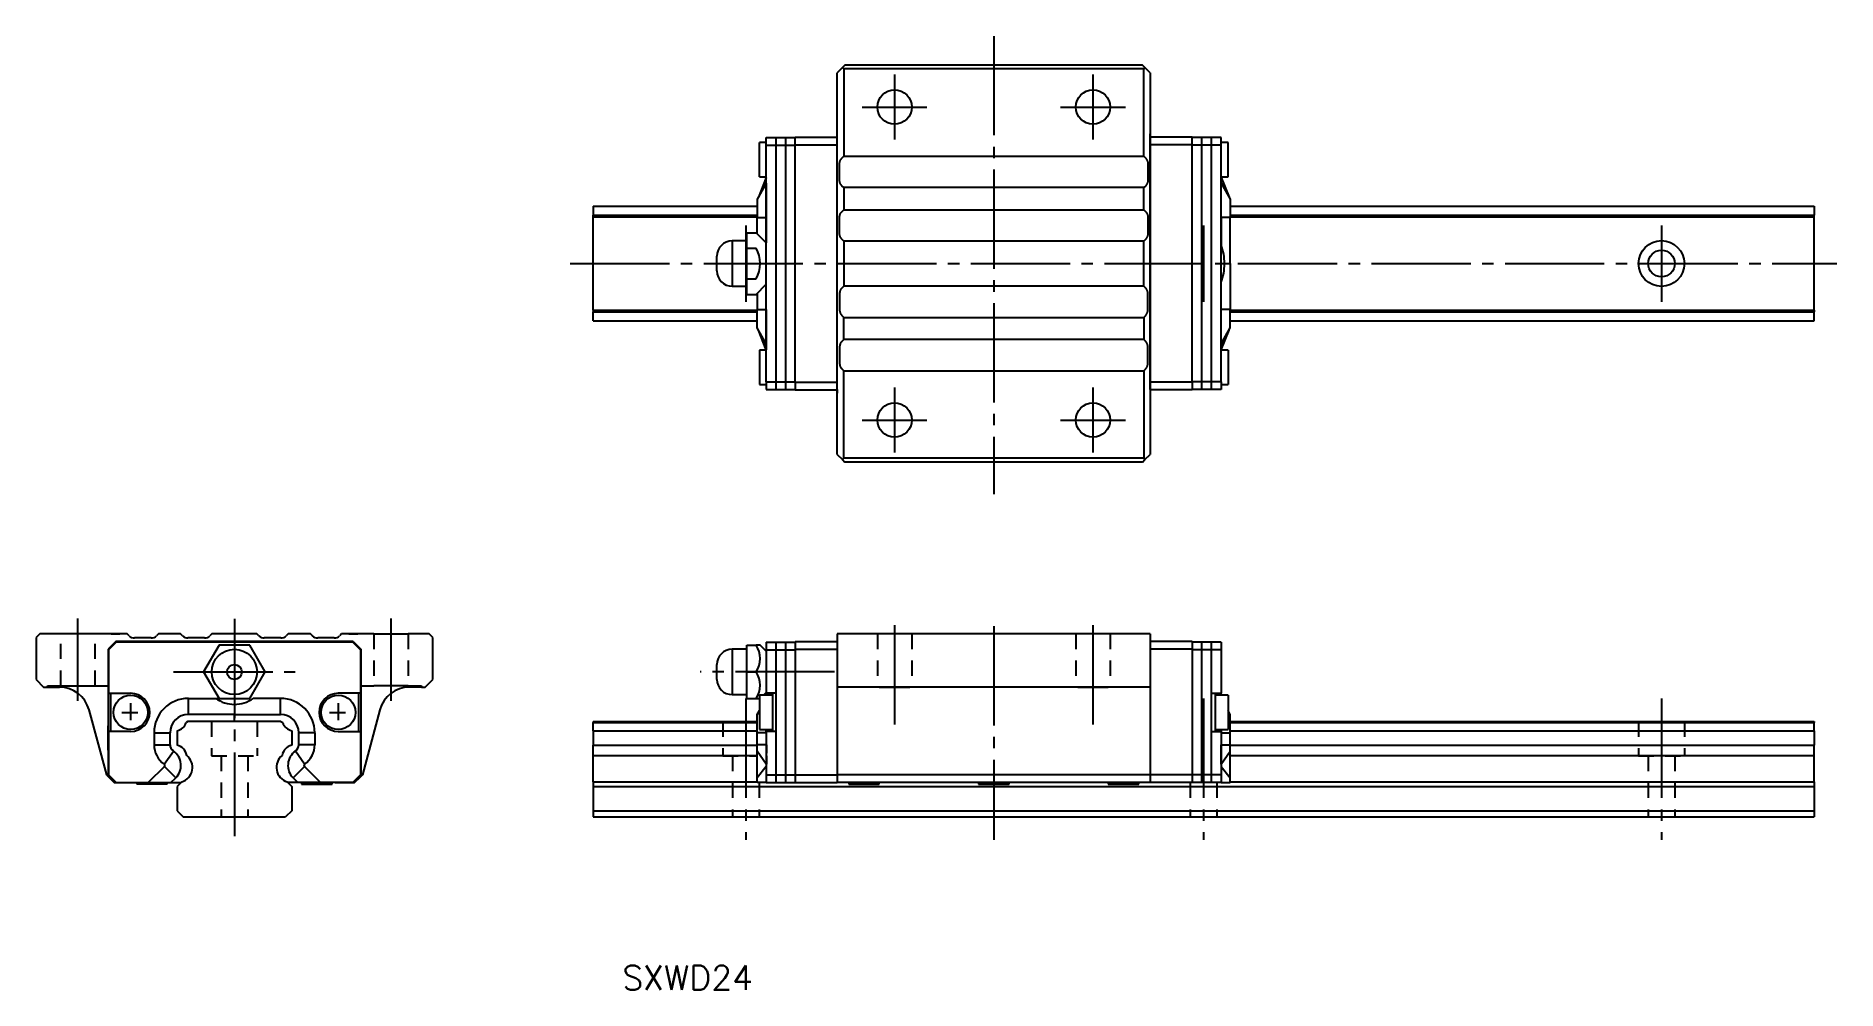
# Model space of a CAD drawing. Extents: x -21 to 215, y 874 to 999.
import ezdxf

# ---------------------------------------------------------------- set-up
doc = ezdxf.new("R2010")
doc.units = 0
doc.linetypes.add('CENTER', pattern=[17.5, 13, -1.5, 1.5, -1.5])
doc.linetypes.add('DASHED', pattern=[3.5, 2, -1.5])
doc.layers.get('0').update_dxf_attribs({"linetype": 'CONTINUOUS'})
doc.layers.add('CENTER', color=1, linetype='CENTER')
doc.styles.get("Standard").update_dxf_attribs({"font": 'txt.shx', "bigfont": '@extfont2.shx'})

msp = doc.modelspace()

# ---------------------------------------------------------------- linework, layer by layer
at = {"color": 7, "linetype": 'CONTINUOUS'}
for p, q in [((84.48, 994.5), (83.81, 993.83)), ((83.81, 943.83), (83.81, 993.83)), ((84.81, 994.83), (84.48, 994.5)), ((84.48, 994.5), (84.66, 994.33)), ((123.96, 994.33), (84.66, 994.33)), ((84.66, 994.33), (84.66, 982.88)), ((123.81, 994.83), (84.81, 994.83)), ((124.13, 994.5), (123.81, 994.83)), ((123.96, 994.33), (124.13, 994.5)), ((123.96, 982.88), (123.96, 994.33)), ((124.81, 993.83), (124.13, 994.5)), ((124.81, 993.83), (124.81, 943.83)), ((74.51, 984.68), (73.61, 984.68)), ((73.61, 980.18), (73.61, 984.68)), ((74.51, 984.33), (74.51, 985.33)), ((74.51, 985.33), (78.31, 985.33)), ((74.51, 953.33), (74.51, 984.33)), ((74.51, 984.33), (78.31, 984.33)), ((75.79, 952.33), (75.79, 985.33)), ((77.05, 952.33), (77.05, 985.33)), ((78.31, 985.38), (83.81, 985.38)), ((78.31, 984.38), (78.31, 985.38)), ((78.31, 984.38), (83.81, 984.38)), ((78.31, 979.48), (78.31, 984.38)), ((83.81, 985.33), (83.81, 985.83)), ((83.81, 976.63), (83.81, 985.43)), ((83.81, 952.33), (83.81, 985.33)), ((124.81, 985.33), (124.81, 985.83)), ((124.81, 985.43), (124.81, 976.63)), ((130.31, 985.38), (124.81, 985.38)), ((124.81, 952.33), (124.81, 985.33)), ((130.31, 984.38), (124.81, 984.38)), ((130.31, 984.38), (130.31, 985.38)), ((134.11, 985.33), (130.31, 985.33)), ((130.31, 953.28), (130.31, 984.38)), ((134.11, 984.33), (130.31, 984.33)), ((131.57, 952.33), (131.57, 985.33)), ((132.83, 952.33), (132.83, 985.33)), ((134.11, 984.33), (134.11, 985.33)), ((135.01, 984.68), (134.11, 984.68)), ((134.11, 953.33), (134.11, 984.33)), ((135.01, 980.18), (135.01, 984.68)), ((84.11, 982.01), (84.12, 982.06)), ((84.11, 981.96), (84.11, 982.01)), ((84.11, 981.91), (84.11, 981.96)), ((84.11, 979.74), (84.11, 981.91)), ((84.12, 982.06), (84.13, 982.11)), ((84.13, 982.11), (84.14, 982.16)), ((84.14, 982.16), (84.15, 982.2)), ((84.15, 982.2), (84.17, 982.25)), ((84.17, 982.25), (84.19, 982.3)), ((84.19, 982.3), (84.2, 982.34)), ((84.2, 982.34), (84.23, 982.38)), ((84.23, 982.38), (84.25, 982.43)), ((84.25, 982.43), (84.28, 982.47)), ((84.28, 982.47), (84.31, 982.51)), ((84.31, 982.51), (84.34, 982.55)), ((84.34, 982.55), (84.37, 982.58)), ((84.37, 982.58), (84.4, 982.62)), ((84.4, 982.62), (84.66, 982.88)), ((84.66, 982.88), (123.96, 982.88)), ((123.96, 982.88), (124.22, 982.62)), ((124.22, 982.62), (124.25, 982.58)), ((124.25, 982.58), (124.28, 982.55)), ((124.28, 982.55), (124.31, 982.51)), ((124.31, 982.51), (124.34, 982.47)), ((124.34, 982.47), (124.37, 982.43)), ((124.37, 982.43), (124.39, 982.38)), ((124.39, 982.38), (124.41, 982.34)), ((124.41, 982.34), (124.43, 982.3)), ((124.43, 982.3), (124.45, 982.25)), ((124.45, 982.25), (124.47, 982.2)), ((124.47, 982.2), (124.48, 982.16)), ((124.48, 982.16), (124.49, 982.11)), ((124.49, 982.11), (124.5, 982.06)), ((124.5, 982.06), (124.5, 982.01)), ((124.5, 982.01), (124.51, 981.96)), ((124.51, 981.96), (124.51, 981.91)), ((124.51, 981.91), (124.51, 979.74)), ((74.51, 980.11), (73.47, 977.53)), ((74.51, 980.11), (73.47, 977.53)), ((73.61, 980.18), (74.51, 980.18)), ((74.51, 980.11), (74.51, 980.11)), ((74.51, 979.36), (74.51, 980.11)), ((74.51, 979.36), (74.51, 980.11)), ((74.51, 980.11), (74.51, 980.11)), ((78.31, 978.29), (78.31, 979.48)), ((78.31, 978.29), (78.31, 979.48)), ((84.11, 979.69), (84.11, 979.74)), ((84.11, 979.64), (84.11, 979.69)), ((84.12, 979.59), (84.11, 979.64)), ((84.13, 979.55), (84.12, 979.59)), ((84.14, 979.5), (84.13, 979.55)), ((84.15, 979.45), (84.14, 979.5)), ((84.17, 979.4), (84.15, 979.45)), ((84.19, 979.36), (84.17, 979.4)), ((124.45, 979.4), (124.43, 979.36)), ((124.47, 979.45), (124.45, 979.4)), ((124.48, 979.5), (124.47, 979.45)), ((124.49, 979.55), (124.48, 979.5)), ((124.5, 979.59), (124.49, 979.55)), ((124.51, 979.69), (124.5, 979.64)), ((124.5, 979.64), (124.5, 979.59)), ((124.51, 979.74), (124.51, 979.69)), ((134.11, 980.18), (135.01, 980.18)), ((134.11, 980.11), (135.15, 977.53)), ((134.11, 979.36), (134.11, 980.11)), ((134.11, 980.11), (134.11, 980.11)), ((74.51, 979.36), (73.31, 977.26)), ((74.51, 979.36), (73.31, 977.26)), ((73.31, 977.26), (73.31, 974.86)), ((73.31, 977.26), (73.31, 974.86)), ((74.51, 979.36), (74.51, 979.36)), ((74.51, 979.36), (74.51, 979.36)), ((78.31, 953.28), (78.31, 978.29)), ((84.2, 979.31), (84.19, 979.36)), ((84.23, 979.27), (84.2, 979.31)), ((84.25, 979.23), (84.23, 979.27)), ((84.28, 979.19), (84.25, 979.23)), ((84.31, 979.15), (84.28, 979.19)), ((84.34, 979.11), (84.31, 979.15)), ((84.37, 979.07), (84.34, 979.11)), ((84.4, 979.03), (84.37, 979.07)), ((84.66, 978.78), (84.4, 979.03)), ((84.66, 978.78), (84.66, 975.88)), ((123.96, 978.78), (84.66, 978.78)), ((124.22, 979.03), (123.96, 978.78)), ((123.96, 975.88), (123.96, 978.78)), ((124.25, 979.07), (124.22, 979.03)), ((124.28, 979.11), (124.25, 979.07)), ((124.31, 979.15), (124.28, 979.11)), ((124.34, 979.19), (124.31, 979.15)), ((124.37, 979.23), (124.34, 979.19)), ((124.39, 979.27), (124.37, 979.23)), ((124.41, 979.31), (124.39, 979.27)), ((124.43, 979.36), (124.41, 979.31)), ((134.11, 979.36), (135.31, 977.26)), ((134.11, 979.36), (134.11, 979.36)), ((135.31, 977.26), (135.31, 974.86)), ((51.81, 976.33), (73.31, 976.33)), ((51.81, 976.33), (51.81, 975.15)), ((51.81, 975.15), (73.31, 975.15)), ((51.81, 974.93), (51.81, 975.15)), ((51.81, 974.93), (73.31, 974.93)), ((51.81, 962.73), (51.81, 974.93)), ((73.31, 972.73), (73.31, 974.86)), ((73.31, 974.86), (74.51, 974.86)), ((73.31, 972.73), (73.31, 974.86)), ((73.31, 974.86), (74.51, 974.86)), ((74.51, 974.86), (74.51, 974.86)), ((74.51, 974.86), (74.51, 974.86)), ((74.51, 974.86), (74.51, 972.32)), ((74.51, 974.86), (74.51, 972.32)), ((83.81, 961.03), (83.81, 976.63)), ((84.11, 975.01), (84.12, 975.06)), ((84.11, 974.96), (84.11, 975.01)), ((84.11, 974.91), (84.11, 974.96)), ((84.11, 972.74), (84.11, 974.91)), ((84.12, 975.06), (84.13, 975.11)), ((84.13, 975.11), (84.14, 975.16)), ((84.14, 975.16), (84.15, 975.2)), ((84.15, 975.2), (84.17, 975.25)), ((84.17, 975.25), (84.19, 975.3)), ((84.19, 975.3), (84.2, 975.34)), ((84.2, 975.34), (84.23, 975.38)), ((84.23, 975.38), (84.25, 975.43)), ((84.25, 975.43), (84.28, 975.47)), ((84.28, 975.47), (84.31, 975.51)), ((84.31, 975.51), (84.34, 975.55)), ((84.34, 975.55), (84.37, 975.58)), ((84.37, 975.58), (84.4, 975.62)), ((84.4, 975.62), (84.66, 975.88)), ((84.66, 975.88), (123.96, 975.88)), ((123.96, 975.88), (124.22, 975.62)), ((124.22, 975.62), (124.25, 975.58)), ((124.25, 975.58), (124.28, 975.55)), ((124.28, 975.55), (124.31, 975.51)), ((124.31, 975.51), (124.34, 975.47)), ((124.34, 975.47), (124.37, 975.43)), ((124.37, 975.43), (124.39, 975.38)), ((124.39, 975.38), (124.41, 975.34)), ((124.41, 975.34), (124.43, 975.3)), ((124.43, 975.3), (124.45, 975.25)), ((124.45, 975.25), (124.47, 975.2)), ((124.47, 975.2), (124.48, 975.16)), ((124.48, 975.16), (124.49, 975.11)), ((124.49, 975.11), (124.5, 975.06)), ((124.5, 975.06), (124.5, 975.01)), ((124.5, 975.01), (124.51, 974.96)), ((124.51, 974.96), (124.51, 974.91)), ((124.51, 974.91), (124.51, 972.74)), ((124.81, 976.63), (124.81, 952.23)), ((135.31, 974.86), (134.11, 974.86)), ((134.11, 974.86), (134.11, 974.86)), ((134.11, 974.86), (134.11, 972.32)), ((135.31, 976.33), (211.81, 976.33)), ((135.31, 975.15), (211.81, 975.15)), ((135.31, 974.93), (211.81, 974.93)), ((135.31, 968.83), (135.31, 974.86)), ((211.81, 976.33), (211.81, 975.15)), ((211.81, 974.93), (211.81, 975.15)), ((211.81, 962.73), (211.81, 974.93)), ((71.96, 972.87), (73.17, 972.87)), ((71.96, 970.85), (71.96, 972.87)), ((74.51, 971.53), (73.17, 972.87)), ((74.51, 972.32), (74.51, 971.53)), ((74.51, 972.32), (74.51, 971.53)), ((84.11, 972.69), (84.11, 972.74)), ((84.11, 972.64), (84.11, 972.69)), ((84.12, 972.59), (84.11, 972.64)), ((84.13, 972.55), (84.12, 972.59)), ((84.14, 972.5), (84.13, 972.55)), ((84.15, 972.45), (84.14, 972.5)), ((84.17, 972.4), (84.15, 972.45)), ((84.19, 972.36), (84.17, 972.4)), ((84.2, 972.31), (84.19, 972.36)), ((124.43, 972.36), (124.41, 972.31)), ((124.45, 972.4), (124.43, 972.36)), ((124.47, 972.45), (124.45, 972.4)), ((124.48, 972.5), (124.47, 972.45)), ((124.49, 972.55), (124.48, 972.5)), ((124.5, 972.59), (124.49, 972.55)), ((124.51, 972.69), (124.5, 972.64)), ((124.5, 972.64), (124.5, 972.59)), ((124.51, 972.74), (124.51, 972.69)), ((134.11, 972.32), (134.11, 971.28)), ((70.03, 971.8), (70.03, 965.86)), ((71.96, 971.8), (70.03, 971.8)), ((71.96, 966.81), (71.96, 970.85)), ((71.96, 970.85), (73.17, 970.85)), ((84.23, 972.27), (84.2, 972.31)), ((84.25, 972.23), (84.23, 972.27)), ((84.28, 972.19), (84.25, 972.23)), ((84.31, 972.15), (84.28, 972.19)), ((84.34, 972.11), (84.31, 972.15)), ((84.37, 972.07), (84.34, 972.11)), ((84.4, 972.03), (84.37, 972.07)), ((84.66, 971.78), (84.4, 972.03)), ((123.96, 971.78), (84.66, 971.78)), ((84.66, 971.78), (84.66, 965.88)), ((84.66, 970.87), (84.66, 966.78)), ((124.22, 972.03), (123.96, 971.78)), ((123.96, 965.88), (123.96, 971.78)), ((123.96, 966.78), (123.96, 970.87)), ((124.25, 972.07), (124.22, 972.03)), ((124.28, 972.11), (124.25, 972.07)), ((124.31, 972.15), (124.28, 972.11)), ((124.34, 972.19), (124.31, 972.15)), ((124.37, 972.23), (124.34, 972.19)), ((124.39, 972.27), (124.37, 972.23)), ((124.41, 972.31), (124.39, 972.27)), ((134.11, 971.28), (134.11, 971.28)), ((68.03, 967.86), (68.03, 969.8)), ((134.55, 968.83), (135.31, 968.83)), ((135.31, 968.83), (135.31, 962.8)), ((70.03, 965.86), (71.96, 965.86)), ((71.96, 964.79), (71.96, 966.81)), ((71.96, 966.81), (73.17, 966.81)), ((73.17, 964.79), (74.51, 966.13)), ((74.51, 965.33), (74.51, 966.13)), ((74.51, 962.8), (74.51, 965.33)), ((84.17, 965.25), (84.15, 965.2)), ((84.19, 965.3), (84.17, 965.25)), ((84.2, 965.34), (84.19, 965.3)), ((84.23, 965.38), (84.2, 965.34)), ((84.25, 965.43), (84.23, 965.38)), ((84.28, 965.47), (84.25, 965.43)), ((84.31, 965.51), (84.28, 965.47)), ((84.34, 965.55), (84.31, 965.51)), ((84.37, 965.58), (84.34, 965.55)), ((84.4, 965.62), (84.37, 965.58)), ((84.66, 965.88), (84.4, 965.62)), ((123.96, 965.88), (84.66, 965.88)), ((124.22, 965.62), (123.96, 965.88)), ((124.25, 965.58), (124.22, 965.62)), ((124.28, 965.55), (124.25, 965.58)), ((124.31, 965.51), (124.28, 965.55)), ((124.34, 965.47), (124.31, 965.51)), ((124.37, 965.43), (124.34, 965.47)), ((124.39, 965.38), (124.37, 965.43)), ((124.41, 965.34), (124.39, 965.38)), ((124.43, 965.3), (124.41, 965.34)), ((124.45, 965.25), (124.43, 965.3)), ((124.47, 965.2), (124.45, 965.25)), ((134.11, 966.37), (134.11, 966.37)), ((134.11, 965.33), (134.11, 966.37)), ((134.11, 962.8), (134.11, 965.33)), ((71.96, 964.79), (73.17, 964.79)), ((73.31, 964.93), (73.31, 962.8)), ((84.12, 965.06), (84.11, 965.01)), ((84.11, 965.01), (84.11, 964.96)), ((84.11, 964.96), (84.11, 964.91)), ((84.11, 964.91), (84.11, 962.74)), ((84.13, 965.11), (84.12, 965.06)), ((84.14, 965.16), (84.13, 965.11)), ((84.15, 965.2), (84.14, 965.16)), ((124.48, 965.16), (124.47, 965.2)), ((124.49, 965.11), (124.48, 965.16)), ((124.5, 965.06), (124.49, 965.11)), ((124.5, 965.01), (124.5, 965.06)), ((124.51, 964.96), (124.5, 965.01)), ((124.51, 964.91), (124.51, 964.96)), ((124.51, 962.74), (124.51, 964.91)), ((51.81, 962.73), (73.31, 962.73)), ((51.81, 962.73), (51.81, 962.5)), ((51.81, 962.5), (73.31, 962.5)), ((51.81, 961.33), (51.81, 962.5)), ((51.81, 961.33), (73.31, 961.33)), ((73.31, 962.8), (74.51, 962.8)), ((73.31, 960.4), (73.31, 962.8)), ((74.51, 962.8), (74.51, 962.8)), ((83.81, 952.23), (83.81, 961.03)), ((84.11, 962.74), (84.11, 962.69)), ((84.11, 962.69), (84.11, 962.64)), ((84.11, 962.64), (84.12, 962.59)), ((84.12, 962.59), (84.13, 962.55)), ((84.13, 962.55), (84.14, 962.5)), ((84.14, 962.5), (84.15, 962.45)), ((84.15, 962.45), (84.17, 962.4)), ((84.17, 962.4), (84.19, 962.36)), ((84.19, 962.36), (84.2, 962.31)), ((84.2, 962.31), (84.23, 962.27)), ((84.23, 962.27), (84.25, 962.23)), ((84.25, 962.23), (84.28, 962.19)), ((84.28, 962.19), (84.31, 962.15)), ((84.31, 962.15), (84.34, 962.11)), ((84.34, 962.11), (84.37, 962.07)), ((84.37, 962.07), (84.4, 962.03)), ((84.4, 962.03), (84.66, 961.78)), ((84.66, 958.88), (84.66, 961.78)), ((84.66, 961.78), (123.96, 961.78)), ((123.96, 961.78), (124.22, 962.03)), ((123.96, 961.78), (123.96, 958.88)), ((124.22, 962.03), (124.25, 962.07)), ((124.25, 962.07), (124.28, 962.11)), ((124.28, 962.11), (124.31, 962.15)), ((124.31, 962.15), (124.34, 962.19)), ((124.34, 962.19), (124.37, 962.23)), ((124.37, 962.23), (124.39, 962.27)), ((124.39, 962.27), (124.41, 962.31)), ((124.41, 962.31), (124.43, 962.36)), ((124.43, 962.36), (124.45, 962.4)), ((124.45, 962.4), (124.47, 962.45)), ((124.47, 962.45), (124.48, 962.5)), ((124.48, 962.5), (124.49, 962.55)), ((124.49, 962.55), (124.5, 962.59)), ((124.5, 962.64), (124.51, 962.69)), ((124.5, 962.59), (124.5, 962.64)), ((124.51, 962.69), (124.51, 962.74)), ((135.31, 962.8), (134.11, 962.8)), ((134.11, 962.8), (134.11, 962.8)), ((135.31, 960.4), (135.31, 962.8)), ((135.31, 962.73), (211.81, 962.73)), ((135.31, 962.5), (211.81, 962.5)), ((135.31, 961.33), (211.81, 961.33)), ((211.81, 962.73), (211.81, 962.5)), ((211.81, 961.33), (211.81, 962.5)), ((74.51, 958.3), (73.31, 960.4)), ((74.51, 957.54), (73.47, 960.12)), ((74.51, 958.3), (74.51, 957.54)), ((74.51, 958.3), (74.51, 958.3)), ((84.15, 958.2), (84.14, 958.16)), ((84.17, 958.25), (84.15, 958.2)), ((84.19, 958.3), (84.17, 958.25)), ((84.2, 958.34), (84.19, 958.3)), ((84.23, 958.38), (84.2, 958.34)), ((84.25, 958.43), (84.23, 958.38)), ((84.28, 958.47), (84.25, 958.43)), ((84.31, 958.51), (84.28, 958.47)), ((84.34, 958.55), (84.31, 958.51)), ((84.37, 958.58), (84.34, 958.55)), ((84.4, 958.62), (84.37, 958.58)), ((84.66, 958.88), (84.4, 958.62)), ((123.96, 958.88), (84.66, 958.88)), ((124.22, 958.62), (123.96, 958.88)), ((124.25, 958.58), (124.22, 958.62)), ((124.28, 958.55), (124.25, 958.58)), ((124.31, 958.51), (124.28, 958.55)), ((124.34, 958.47), (124.31, 958.51)), ((124.37, 958.43), (124.34, 958.47)), ((124.39, 958.38), (124.37, 958.43)), ((124.41, 958.34), (124.39, 958.38)), ((124.43, 958.3), (124.41, 958.34)), ((124.45, 958.25), (124.43, 958.3)), ((124.47, 958.2), (124.45, 958.25)), ((124.48, 958.16), (124.47, 958.2)), ((134.11, 958.3), (135.31, 960.4)), ((134.11, 957.54), (135.15, 960.12)), ((134.11, 958.3), (134.11, 957.54)), ((134.11, 958.3), (134.11, 958.3)), ((73.61, 957.48), (73.61, 952.98)), ((74.51, 957.48), (73.61, 957.48)), ((74.51, 957.54), (74.51, 957.54)), ((84.12, 958.06), (84.11, 958.01)), ((84.11, 958.01), (84.11, 957.96)), ((84.11, 957.96), (84.11, 957.91)), ((84.11, 957.91), (84.11, 955.74)), ((84.13, 958.11), (84.12, 958.06)), ((84.14, 958.16), (84.13, 958.11)), ((124.49, 958.11), (124.48, 958.16)), ((124.5, 958.06), (124.49, 958.11)), ((124.5, 958.01), (124.5, 958.06)), ((124.51, 957.96), (124.5, 958.01)), ((124.51, 957.91), (124.51, 957.96)), ((124.51, 955.74), (124.51, 957.91)), ((134.11, 957.54), (134.11, 957.54)), ((135.01, 957.48), (134.11, 957.48)), ((135.01, 957.48), (135.01, 952.98)), ((84.11, 955.74), (84.11, 955.69)), ((84.11, 955.69), (84.11, 955.64)), ((84.11, 955.64), (84.12, 955.59)), ((84.12, 955.59), (84.13, 955.55)), ((84.13, 955.55), (84.14, 955.5)), ((84.14, 955.5), (84.15, 955.45)), ((84.15, 955.45), (84.17, 955.4)), ((84.17, 955.4), (84.19, 955.36)), ((84.19, 955.36), (84.2, 955.31)), ((84.2, 955.31), (84.23, 955.27)), ((84.23, 955.27), (84.25, 955.23)), ((84.25, 955.23), (84.28, 955.19)), ((84.28, 955.19), (84.31, 955.15)), ((84.31, 955.15), (84.34, 955.11)), ((84.34, 955.11), (84.37, 955.07)), ((84.37, 955.07), (84.4, 955.03)), ((84.4, 955.03), (84.66, 954.78)), ((84.66, 954.78), (123.96, 954.78)), ((84.66, 943.33), (84.66, 954.78)), ((123.96, 954.78), (124.22, 955.03)), ((123.96, 954.78), (123.96, 943.33)), ((124.22, 955.03), (124.25, 955.07)), ((124.25, 955.07), (124.28, 955.11)), ((124.28, 955.11), (124.31, 955.15)), ((124.31, 955.15), (124.34, 955.19)), ((124.34, 955.19), (124.37, 955.23)), ((124.37, 955.23), (124.39, 955.27)), ((124.39, 955.27), (124.41, 955.31)), ((124.41, 955.31), (124.43, 955.36)), ((124.43, 955.36), (124.45, 955.4)), ((124.45, 955.4), (124.47, 955.45)), ((124.47, 955.45), (124.48, 955.5)), ((124.48, 955.5), (124.49, 955.55)), ((124.49, 955.55), (124.5, 955.59)), ((124.5, 955.64), (124.51, 955.69)), ((124.5, 955.59), (124.5, 955.64)), ((124.51, 955.69), (124.51, 955.74)), ((73.61, 952.98), (74.51, 952.98)), ((74.51, 953.33), (74.51, 952.33)), ((74.51, 953.33), (78.31, 953.33)), ((74.51, 952.33), (78.31, 952.33)), ((78.31, 953.28), (83.81, 953.28)), ((78.31, 953.28), (78.31, 952.28)), ((78.31, 952.28), (83.81, 952.28)), ((83.81, 952.33), (83.81, 951.83)), ((130.31, 953.28), (124.81, 953.28)), ((124.81, 952.33), (124.81, 951.83)), ((130.31, 952.28), (124.81, 952.28)), ((134.11, 953.33), (130.31, 953.33)), ((130.31, 953.28), (130.31, 952.28)), ((134.11, 952.33), (130.31, 952.33)), ((134.11, 953.33), (134.11, 952.33)), ((134.11, 952.98), (135.01, 952.98)), ((83.81, 943.83), (84.48, 943.15)), ((84.48, 943.15), (84.66, 943.33)), ((84.48, 943.15), (84.81, 942.83)), ((123.96, 943.33), (84.66, 943.33)), ((123.81, 942.83), (84.81, 942.83)), ((123.81, 942.83), (124.13, 943.15)), ((123.96, 943.33), (124.13, 943.15)), ((124.13, 943.15), (124.81, 943.83)), ((-20.69, 920.33), (-21.19, 919.83)), ((-20.69, 920.33), (-21.19, 919.83)), ((-21.19, 919.83), (-21.19, 914.33)), ((-17.94, 920.33), (-20.69, 920.33)), ((-17.94, 920.33), (-20.69, 920.33)), ((-13.44, 920.33), (-17.94, 920.33)), ((-13.44, 920.33), (-17.94, 920.33)), ((-9.24, 920.33), (-13.44, 920.33)), ((-10.74, 919.33), (-11.74, 918.33)), ((-11.74, 918.33), (-11.74, 908.28)), ((-10.69, 919.23), (-11.69, 918.23)), ((-11.69, 918.23), (-11.69, 912.53)), ((-11.34, 920.33), (-10.19, 920.33)), ((-11.34, 920.33), (-10.19, 920.33)), ((-5.84, 919.33), (-10.74, 919.33)), ((20.31, 919.23), (-10.69, 919.23)), ((-8.98, 920.07), (-9.24, 920.33)), ((-6.11, 919.78), (-8.28, 919.78)), ((-5.84, 919.33), (-5.9, 919.23)), ((-4.66, 919.33), (-5.84, 919.33)), ((-4.66, 919.33), (-5.84, 919.33)), ((-5.14, 920.33), (-5.4, 920.07)), ((-2.24, 920.33), (-5.14, 920.33)), ((-4.72, 919.23), (-4.66, 919.33)), ((20.36, 919.33), (-4.66, 919.33)), ((-1.98, 920.07), (-2.24, 920.33)), ((0.89, 919.78), (-1.28, 919.78)), ((2.79, 918.83), (0.77, 915.33)), ((1.86, 920.33), (1.6, 920.07)), ((7.76, 920.33), (1.86, 920.33)), ((6.85, 920.33), (2.77, 920.33)), ((6.83, 918.83), (2.79, 918.83)), ((8.85, 915.33), (6.83, 918.83)), ((8.02, 920.07), (7.76, 920.33)), ((10.89, 919.78), (8.72, 919.78)), ((11.86, 920.33), (11.6, 920.07)), ((14.76, 920.33), (11.86, 920.33)), ((15.02, 920.07), (14.76, 920.33)), ((17.89, 919.78), (15.72, 919.78)), ((18.86, 920.33), (18.6, 920.07)), ((23.06, 920.33), (18.86, 920.33)), ((19.81, 920.33), (20.96, 920.33)), ((19.81, 920.33), (20.96, 920.33)), ((20.31, 919.23), (21.31, 918.23)), ((20.36, 919.33), (21.36, 918.33)), ((21.31, 918.23), (21.31, 912.53)), ((21.36, 918.33), (21.36, 901.83)), ((23.06, 920.33), (27.56, 920.33)), ((23.06, 920.33), (27.56, 920.33)), ((30.31, 920.33), (27.56, 920.33)), ((30.31, 920.33), (27.56, 920.33)), ((30.81, 919.83), (30.31, 920.33)), ((30.81, 919.83), (30.31, 920.33)), ((30.81, 914.33), (30.81, 919.83)), ((71.96, 918.3), (70.03, 918.3)), ((70.03, 918.3), (70.03, 915.33)), ((71.96, 918.83), (73.17, 918.83)), ((71.96, 915.33), (71.96, 918.83)), ((73.71, 918.83), (73.17, 918.83)), ((74.51, 918.03), (73.71, 918.83)), ((74.51, 919.23), (78.31, 919.23)), ((74.51, 919.23), (74.51, 918.23)), ((74.51, 918.23), (74.51, 912.53)), ((74.51, 918.23), (78.31, 918.23)), ((75.79, 900.83), (75.79, 919.23)), ((77.05, 900.83), (77.05, 919.23)), ((78.31, 919.33), (83.81, 919.33)), ((78.31, 919.33), (78.31, 918.33)), ((78.31, 918.33), (83.81, 918.33)), ((78.31, 918.33), (78.31, 901.83)), ((124.81, 920.33), (83.81, 920.33)), ((83.81, 920.33), (83.81, 919.83)), ((83.81, 919.83), (83.81, 913.33)), ((124.81, 920.33), (124.81, 919.83)), ((124.81, 919.83), (124.81, 913.33)), ((130.31, 919.33), (124.81, 919.33)), ((130.31, 918.33), (124.81, 918.33)), ((130.31, 919.33), (130.31, 918.33)), ((134.11, 919.23), (130.31, 919.23)), ((130.31, 918.33), (130.31, 901.83)), ((134.11, 918.23), (130.31, 918.23)), ((131.57, 900.83), (131.57, 919.23)), ((132.83, 900.83), (132.83, 919.23)), ((134.11, 919.23), (134.11, 918.23)), ((134.11, 918.23), (134.11, 912.53)), ((68.03, 915.33), (68.03, 916.3)), ((-21.19, 914.33), (-20.19, 913.33)), ((-20.19, 913.33), (-19.69, 913.33)), ((-19.69, 913.33), (-19.69, 913.53)), ((-19.69, 913.53), (-17.94, 913.53)), ((-19.69, 913.33), (-18.11, 913.33)), ((-17.94, 913.53), (-13.44, 913.53)), ((-13.44, 913.53), (-11.69, 913.53)), ((0.77, 915.33), (2.79, 911.83)), ((6.83, 911.83), (8.85, 915.33)), ((21.31, 913.53), (23.06, 913.53)), ((27.56, 913.53), (23.06, 913.53)), ((27.56, 913.53), (29.31, 913.53)), ((29.31, 913.33), (27.73, 913.33)), ((29.31, 913.53), (29.31, 913.33)), ((29.31, 913.33), (29.81, 913.33)), ((29.81, 913.33), (30.81, 914.33)), ((68.03, 914.36), (68.03, 915.33)), ((70.03, 915.33), (70.03, 912.36)), ((71.96, 915.33), (73.17, 915.33)), ((71.96, 911.83), (71.96, 915.33)), ((83.81, 913.33), (83.81, 901.83)), ((124.81, 913.33), (83.81, 913.33)), ((89.31, 913.33), (93.31, 913.33)), ((115.31, 913.33), (119.31, 913.33)), ((124.81, 913.33), (124.81, 901.83)), ((-11.69, 912.53), (-8.79, 912.53)), ((-11.44, 912.53), (-11.44, 907.53)), ((-8.79, 911.23), (-8.79, 909.03)), ((-1.22, 911.86), (2.36, 911.86)), ((-1.22, 911.86), (2.36, 911.86)), ((-1.22, 909.76), (-1.22, 911.86)), ((-1.22, 909.76), (-1.22, 911.86)), ((2.36, 911.86), (2.77, 911.86)), ((2.79, 911.83), (6.83, 911.83)), ((4.81, 911.83), (4.81, 911.08)), ((4.81, 911.08), (4.81, 909.76)), ((4.81, 911.08), (4.81, 911.08)), ((4.81, 911.08), (4.81, 909.76)), ((10.84, 911.86), (7.26, 911.86)), ((10.84, 909.76), (10.84, 911.86)), ((21.31, 912.53), (18.41, 912.53)), ((18.41, 911.23), (18.41, 909.03)), ((21.06, 912.53), (21.06, 907.53)), ((70.03, 912.36), (71.96, 912.36)), ((71.96, 911.83), (73.17, 911.83)), ((73.17, 911.83), (73.61, 911.83)), ((73.61, 912.28), (73.61, 907.78)), ((75.31, 912.28), (73.61, 912.28)), ((74.16, 912.28), (74.51, 912.63)), ((74.51, 912.28), (74.51, 912.53)), ((75.79, 912.53), (74.51, 912.53)), ((75.31, 912.53), (75.31, 907.53)), ((132.83, 912.53), (134.11, 912.53)), ((133.31, 912.53), (133.31, 907.53)), ((135.01, 912.28), (133.31, 912.28)), ((134.11, 912.28), (134.11, 912.53)), ((135.01, 912.28), (135.01, 907.78)), ((-14.25, 910.36), (-11.97, 901.85)), ((-9.94, 910.03), (-7.84, 910.03)), ((-1.29, 908.83), (-1.52, 908.7)), ((10.91, 908.83), (-1.29, 908.83)), ((4.81, 909.76), (-1.22, 909.76)), ((4.81, 909.76), (-1.22, 909.76)), ((4.81, 909.76), (10.84, 909.76)), ((4.81, 908.83), (4.81, 909.76)), ((10.91, 908.83), (11.13, 908.7)), ((17.26, 910.03), (19.36, 910.03)), ((23.86, 910.36), (21.58, 901.85)), ((23.86, 910.36), (21.58, 901.85)), ((51.81, 908.83), (73.31, 908.83)), ((51.81, 908.83), (51.81, 908.7)), ((51.81, 908.7), (73.31, 908.7)), ((51.81, 907.61), (51.81, 908.7)), ((73.31, 909.76), (73.61, 910.28)), ((73.31, 907.36), (73.31, 909.76)), ((135.31, 909.76), (135.01, 910.28)), ((135.31, 907.36), (135.31, 909.76)), ((135.31, 908.83), (211.81, 908.83)), ((135.31, 908.7), (211.81, 908.7)), ((211.81, 908.83), (211.81, 908.7)), ((211.81, 907.61), (211.81, 908.7)), ((-11.74, 905.08), (-11.74, 908.28)), ((-11.74, 908.28), (-11.74, 905.08)), ((-11.69, 907.53), (-11.69, 901.83)), ((-8.79, 907.53), (-11.69, 907.53)), ((-5.72, 907.36), (-3.62, 907.36)), ((-5.72, 907.36), (-3.62, 907.36)), ((-5.72, 907.36), (-5.72, 905.8)), ((-5.72, 907.36), (-5.72, 905.8)), ((-3.62, 905.8), (-3.62, 907.36)), ((-3.62, 905.8), (-3.62, 907.36)), ((-2.69, 907.61), (-2.69, 905.74)), ((12.31, 907.61), (12.31, 905.74)), ((15.34, 907.36), (13.24, 907.36)), ((13.24, 905.8), (13.24, 907.36)), ((15.34, 907.36), (15.34, 905.8)), ((18.41, 907.53), (21.31, 907.53)), ((21.31, 907.53), (21.31, 901.83)), ((51.81, 907.61), (73.31, 907.61)), ((51.81, 907.61), (51.81, 905.74)), ((73.31, 905.8), (73.31, 907.36)), ((74.51, 907.36), (73.31, 907.36)), ((73.61, 907.78), (75.31, 907.78)), ((74.51, 907.78), (74.51, 907.57)), ((74.51, 907.53), (74.51, 907.78)), ((74.51, 907.57), (74.51, 907.36)), ((74.51, 907.53), (74.51, 901.83)), ((75.79, 907.53), (74.51, 907.53)), ((74.51, 907.36), (74.51, 905.8)), ((74.51, 907.36), (74.51, 907.36)), ((132.83, 907.53), (134.11, 907.53)), ((133.31, 907.78), (135.01, 907.78)), ((134.11, 907.78), (134.11, 907.57)), ((134.11, 907.53), (134.11, 907.78)), ((134.11, 907.57), (134.11, 907.36)), ((134.11, 907.53), (134.11, 901.83)), ((134.11, 907.36), (135.31, 907.36)), ((134.11, 907.36), (134.11, 905.8)), ((134.11, 907.36), (134.11, 907.36)), ((135.31, 907.61), (211.81, 907.61)), ((135.31, 905.8), (135.31, 907.36)), ((211.81, 907.61), (211.81, 905.74)), ((-11.69, 905.08), (-11.74, 905.08)), ((-11.74, 905.08), (-11.74, 901.83)), ((-5.72, 905.8), (-3.62, 905.8)), ((-5.72, 905.8), (-3.62, 905.8)), ((-4.39, 903.25), (-3.19, 904.97)), ((-4.39, 903.25), (-3.19, 904.97)), ((14.01, 903.25), (12.81, 904.97)), ((15.34, 905.8), (13.24, 905.8)), ((51.81, 905.74), (73.31, 905.74)), ((51.81, 904.39), (51.81, 905.74)), ((51.81, 904.39), (73.31, 904.39)), ((51.81, 900.92), (51.81, 904.39)), ((74.51, 905.8), (73.31, 905.8)), ((73.31, 904.97), (73.31, 905.8)), ((73.31, 901.46), (73.31, 904.97)), ((74.51, 903.25), (73.31, 904.97)), ((74.51, 905.8), (74.51, 905.8)), ((134.11, 905.8), (134.11, 905.8)), ((134.11, 905.8), (135.31, 905.8)), ((134.11, 903.25), (135.31, 904.97)), ((135.31, 904.97), (135.31, 905.8)), ((135.31, 905.74), (211.81, 905.74)), ((135.31, 901.46), (135.31, 904.97)), ((135.31, 904.39), (211.81, 904.39)), ((211.81, 904.39), (211.81, 905.74)), ((211.81, 900.92), (211.81, 904.39)), ((-11.97, 901.85), (-11.69, 901.58)), ((-11.94, 901.83), (-10.94, 900.83)), ((-11.74, 901.83), (-10.74, 900.83)), ((-11.69, 901.83), (-10.69, 900.83)), ((-11.69, 901.58), (-10.94, 900.83)), ((-4.36, 902.94), (-6.48, 900.83)), ((-4.36, 902.94), (-6.48, 900.83)), ((-4.36, 902.94), (-2.88, 901.46)), ((-4.36, 902.94), (-2.88, 901.46)), ((13.98, 902.94), (12.49, 901.46)), ((13.98, 902.94), (16.09, 900.83)), ((21.31, 901.83), (20.31, 900.83)), ((21.36, 901.83), (20.36, 900.83)), ((21.56, 901.83), (20.56, 900.83)), ((20.56, 900.83), (21.31, 901.58)), ((20.56, 900.83), (21.31, 901.58)), ((21.58, 901.85), (21.31, 901.58)), ((74.51, 902.94), (73.31, 901.46)), ((74.51, 903.25), (74.51, 903.25)), ((74.51, 902.94), (74.51, 902.94)), ((74.51, 902.94), (74.51, 900.83)), ((74.51, 901.83), (78.31, 901.83)), ((74.51, 901.83), (74.51, 900.83)), ((78.31, 901.83), (83.81, 901.83)), ((78.31, 901.83), (78.31, 900.83)), ((124.81, 901.83), (83.81, 901.83)), ((83.81, 901.83), (83.81, 900.83)), ((130.31, 901.83), (124.81, 901.83)), ((124.81, 901.83), (124.81, 900.83)), ((134.11, 901.83), (130.31, 901.83)), ((130.31, 901.83), (130.31, 900.83)), ((134.11, 903.25), (134.11, 903.25)), ((134.11, 902.94), (134.11, 902.94)), ((134.11, 902.94), (135.31, 901.46)), ((134.11, 902.94), (134.11, 900.83)), ((134.11, 901.83), (134.11, 900.83)), ((-10.94, 900.83), (-10.74, 900.83)), ((-10.74, 900.83), (-10.69, 900.83)), ((-10.69, 900.83), (-6.48, 900.83)), ((-7.99, 900.83), (-7.99, 900.63)), ((-3.99, 900.63), (-7.99, 900.63)), ((-6.48, 900.83), (-3.51, 900.83)), ((-6.48, 900.83), (-3.51, 900.83)), ((-3.99, 900.63), (-3.99, 900.83)), ((-3.51, 900.83), (-2.88, 901.46)), ((-3.51, 900.83), (-2.88, 901.46)), ((-3.51, 900.83), (-2.19, 900.83)), ((-3.51, 900.83), (-2.19, 900.83)), ((-2.1, 900.92), (-2.69, 900.33)), ((-2.69, 900.33), (-2.69, 897.13)), ((11.72, 900.92), (12.31, 900.33)), ((13.12, 900.83), (11.81, 900.83)), ((12.31, 900.33), (12.31, 897.13)), ((13.12, 900.83), (12.49, 901.46)), ((16.09, 900.83), (13.12, 900.83)), ((13.61, 900.83), (13.61, 900.63)), ((13.61, 900.63), (17.61, 900.63)), ((20.31, 900.83), (16.09, 900.83)), ((17.61, 900.63), (17.61, 900.83)), ((18.01, 900.83), (20.56, 900.83)), ((20.36, 900.83), (20.31, 900.83)), ((20.56, 900.83), (20.36, 900.83)), ((51.81, 900.92), (73.31, 900.92)), ((51.81, 900.92), (51.81, 900.33)), ((51.81, 900.33), (211.81, 900.33)), ((51.81, 900.33), (51.81, 897.13)), ((73.31, 900.83), (73.31, 901.46)), ((74.51, 900.83), (73.31, 900.83)), ((74.51, 900.83), (74.51, 900.83)), ((74.51, 900.83), (78.31, 900.83)), ((78.31, 900.83), (83.81, 900.83)), ((124.81, 900.83), (83.81, 900.83)), ((85.31, 900.83), (85.31, 900.63)), ((85.31, 900.63), (89.31, 900.63)), ((89.31, 900.63), (89.31, 900.83)), ((102.31, 900.83), (102.31, 900.63)), ((102.31, 900.63), (106.31, 900.63)), ((106.31, 900.63), (106.31, 900.83)), ((119.31, 900.83), (119.31, 900.63)), ((119.31, 900.63), (123.31, 900.63)), ((123.31, 900.63), (123.31, 900.83)), ((130.31, 900.83), (124.81, 900.83)), ((134.11, 900.83), (130.31, 900.83)), ((134.11, 900.83), (134.11, 900.83)), ((134.11, 900.83), (135.31, 900.83)), ((135.31, 900.83), (135.31, 901.46)), ((135.31, 900.92), (211.81, 900.92)), ((211.81, 900.92), (211.81, 900.33)), ((211.81, 900.33), (211.81, 897.13)), ((-2.69, 897.13), (-1.89, 896.33)), ((12.31, 897.13), (11.51, 896.33)), ((51.81, 897.13), (211.81, 897.13)), ((51.81, 897.13), (51.81, 896.33)), ((211.81, 897.13), (211.81, 896.33)), ((-1.89, 896.33), (11.51, 896.33)), ((51.81, 896.33), (211.81, 896.33))]:
    msp.add_line(p, q, dxfattribs=at)
at = {"color": 3, "linetype": 'DASHED'}
for p, q in [((-17.94, 913.53), (-17.94, 920.33)), ((-13.44, 913.53), (-13.44, 920.33)), ((23.06, 920.33), (23.06, 913.53)), ((27.56, 920.33), (27.56, 913.53)), ((89.06, 920.33), (89.06, 913.33)), ((93.56, 920.33), (93.56, 913.33)), ((115.06, 920.33), (115.06, 913.33)), ((119.56, 920.33), (119.56, 913.33)), ((1.81, 908.83), (1.81, 904.33)), ((7.81, 908.83), (7.81, 904.33)), ((68.81, 908.83), (68.81, 904.33)), ((188.81, 908.83), (188.81, 904.33)), ((194.81, 908.83), (194.81, 904.33)), ((1.81, 904.33), (7.81, 904.33)), ((3.06, 904.33), (3.06, 896.33)), ((6.56, 904.33), (6.56, 896.33)), ((68.81, 904.33), (73.31, 904.33)), ((70.06, 904.33), (70.06, 896.33)), ((188.81, 904.33), (194.81, 904.33)), ((190.06, 904.33), (190.06, 896.33)), ((193.56, 904.33), (193.56, 896.33)), ((73.56, 900.83), (73.56, 896.33)), ((130.06, 900.83), (130.06, 896.33)), ((133.56, 900.83), (133.56, 896.33))]:
    msp.add_line(p, q, dxfattribs=at)
at = {"color": 7, "linetype": 'CONTINUOUS'}
for centre, radius in [((91.31, 989.33), 2.25), ((117.31, 989.33), 2.25), ((191.81, 968.83), 3), ((191.81, 968.83), 1.75), ((91.31, 948.33), 2.25), ((117.31, 948.33), 2.25), ((4.81, 915.33), 2.97), ((4.81, 915.33), 0.97), ((-8.79, 910.03), 2.25), ((18.41, 910.03), 2.25)]:
    msp.add_circle(centre, radius, dxfattribs=at)
for centre, radius, start, end in [((224.76, 977.11), 150.27, 179.1421, 180.8579), ((224.76, 977.11), 150.27, 179.1421, 180.8579), ((-16.14, 977.11), 150.27, 359.1421, 0.8579), ((70.03, 969.8), 2, 90, 180), ((69.67, 968.83), 4.04, 330.0046, 29.9954), ((127.92, 968.89), 6.63, 359.4557, 21.129), ((70.03, 967.86), 2, 180, 270), ((127.92, 968.76), 6.63, 338.871, 0.5443), ((224.76, 960.55), 150.27, 179.1421, 180.8579), ((-16.14, 960.55), 150.27, 359.1421, 0.8579), ((-8.28, 920.78), 1, 225, 270), ((-6.11, 920.78), 1, 270, 315), ((-1.28, 920.78), 1, 225, 270), ((0.89, 920.78), 1, 270, 315), ((8.72, 920.78), 1, 225, 270), ((10.89, 920.78), 1, 270, 315), ((15.72, 920.78), 1, 225, 270), ((17.89, 920.78), 1, 270, 315), ((70.03, 916.3), 2, 90, 180), ((70.61, 917.08), 3.1, 325.6466, 34.3534), ((30.31, 918.1), 0.8, 307.9799, 308.6822), ((30.31, 916.05), 0.8, 51.3178, 52.0201), ((-18.11, 909.33), 4, 15.0008, 89.9992), ((27.73, 909.33), 4, 90.0008, 164.9992), ((70.03, 914.36), 2, 180, 270), ((70.61, 913.58), 3.1, 325.6466, 34.3534), ((-8.79, 910.03), 2.5, 270, 90), ((-1.22, 907.36), 4.5, 90.0008, 179.9992), ((-1.22, 907.36), 4.5, 90.0008, 179.9992), ((4.81, 915.33), 4.25, 234.733, 270), ((4.81, 915.33), 4.25, 270, 305.267), ((10.84, 907.36), 4.5, 0.0008, 89.9992), ((18.41, 910.03), 2.5, 90, 270), ((-1.22, 907.36), 2.4, 90, 180), ((-1.22, 907.36), 2.4, 90, 180), ((-3.12, 909.26), 1.7, 284.651, 340.7738), ((10.84, 907.36), 2.4, 0, 90), ((12.74, 909.26), 1.7, 199.2262, 255.349), ((-2.62, 905.8), 3.1, 180.0008, 235.256), ((-2.62, 905.8), 3.1, 180.0008, 235.256), ((-2.62, 905.8), 1, 180, 235.2568), ((-2.62, 905.8), 1, 180, 235.2568), ((-4.5, 903.08), 2.3, 315, 55.2568), ((-4.5, 903.08), 2.3, 315, 55.2568), ((-3.12, 904.1), 1.7, 9.988, 75.349), ((-2.69, 902.83), 2, 287.1144, 51.5284), ((12.31, 902.83), 2, 128.4716, 252.8856), ((12.74, 904.1), 1.7, 104.651, 170.012), ((14.12, 903.08), 2.3, 124.7432, 225), ((12.24, 905.8), 1, 304.7432, 0), ((12.24, 905.8), 3.1, 304.744, 359.9992), ((211.55, 904.52), 137.04, 179.4675, 180.5325), ((-2.93, 904.52), 137.04, 359.4675, 0.5325), ((-4.5, 903.08), 0.2, 314.9999, 55.2571), ((14.12, 903.08), 0.2, 124.7429, 225.0001)]:
    msp.add_arc(centre, radius, start, end, dxfattribs=at)
at = {"layer": 'CENTER', "color": 1, "linetype": 'CENTER'}
for p, q in [((104.31, 998.64), (104.31, 938.64)), ((91.31, 993.58), (91.31, 985.08)), ((117.31, 993.58), (117.31, 985.08)), ((87.06, 989.33), (95.56, 989.33)), ((113.06, 989.33), (121.56, 989.33)), ((71.81, 973.83), (71.81, 963.83)), ((131.81, 973.83), (131.81, 963.83)), ((191.81, 973.83), (191.81, 963.83)), ((48.81, 968.83), (214.81, 968.83)), ((91.31, 952.58), (91.31, 944.08)), ((117.31, 952.58), (117.31, 944.08)), ((87.06, 948.33), (95.56, 948.33)), ((113.06, 948.33), (121.56, 948.33)), ((-15.69, 911.53), (-15.69, 922.33)), ((4.81, 922.27), (4.81, 893.83)), ((25.31, 922.33), (25.31, 911.53)), ((91.31, 921.46), (91.31, 907.46)), ((104.31, 921.33), (104.31, 893.33)), ((117.31, 921.46), (117.31, 907.46)), ((-3.16, 915.33), (12.78, 915.33)), ((83.45, 915.33), (65.84, 915.33)), ((71.81, 911.83), (71.81, 893.33)), ((131.81, 911.83), (131.81, 893.33)), ((191.81, 911.83), (191.81, 893.33))]:
    msp.add_line(p, q, dxfattribs=at)

# ---------------------------------------------------------------- texts
at = {"color": 7, "linetype": 'CONTINUOUS'}
msp.add_text('SXWD24', height=3.2, dxfattribs=at).set_placement((55.63, 873.67))

doc.saveas('drawing.dxf')
